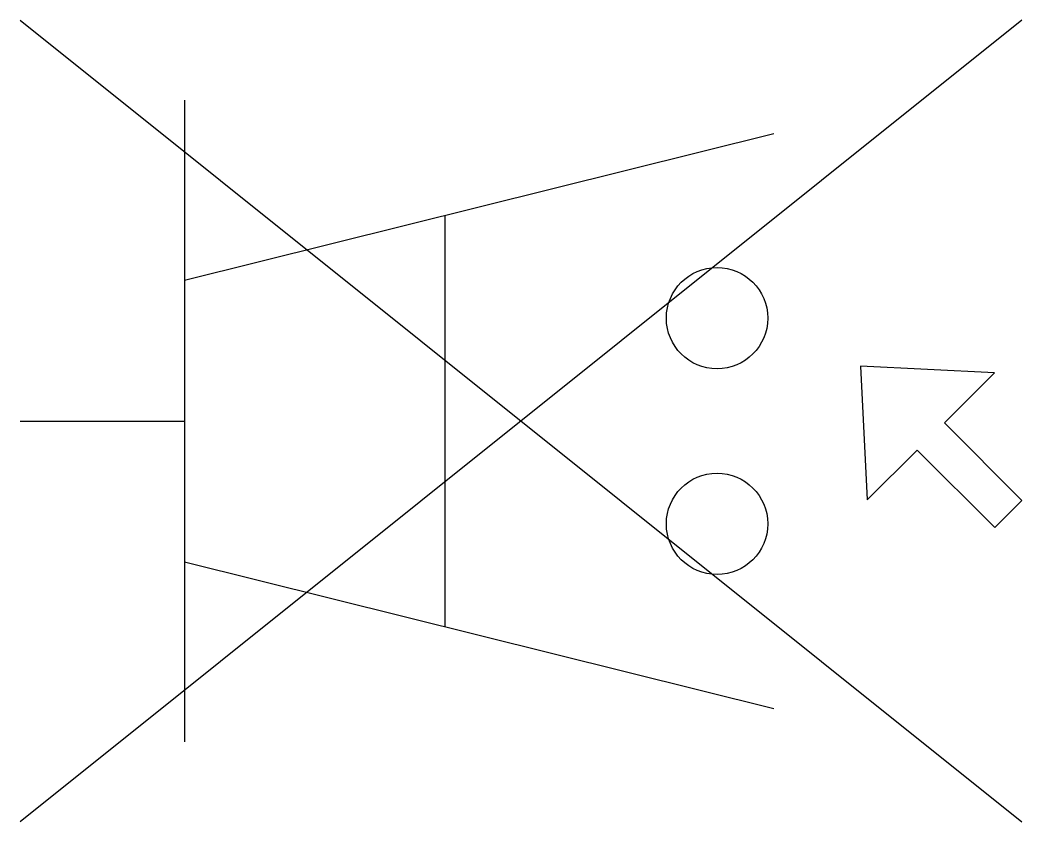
# Model space of a CAD drawing. Header units: metres. Extents: x 0 to 9.14, y -3.66 to 3.66.
import ezdxf

# ---------------------------------------------------------------- set-up
doc = ezdxf.new("R2010")
doc.units = ezdxf.units.M

msp = doc.modelspace()

# ---------------------------------------------------------------- linework, layer by layer
for p, q in [((9.1356, 3.6553), (0, -3.6553)), ((0, 3.6553), (9.1356, -3.6553)), ((1.5, 2.9243), (1.5, -2.9243)), ((1.5, 1.2825), (6.8744, 2.6225)), ((3.8744, 1.8745), (3.8744, -1.8745)), ((0, 0), (1.5, 0)), ((1.5, -1.2825), (6.8744, -2.6225))]:
    msp.add_line(p, q)
msp.add_lwpolyline([(8.8878, -0.9715), (9.1356, -0.7237), (8.4285, -0.0166), (8.8843, 0.4392), (7.6645, 0.4996), (7.7249, -0.7202), (8.1807, -0.2644)], close=True)
for centre in [(6.3554, 0.9376), (6.3554, -0.9376)]:
    msp.add_circle(centre, 0.462)

doc.saveas('drawing.dxf')
